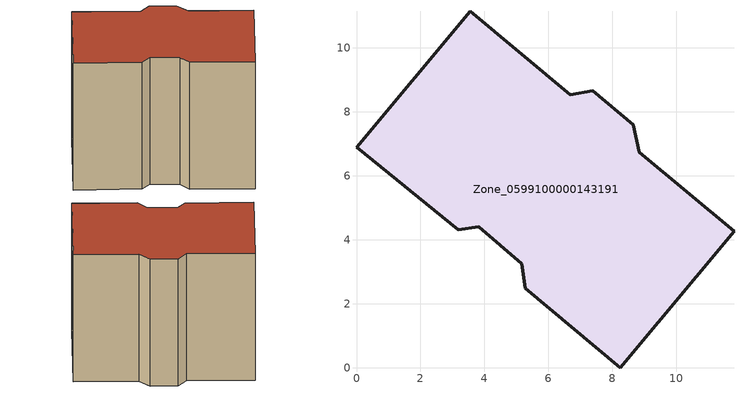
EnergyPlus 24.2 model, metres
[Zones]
Zone_0599100000143191
 floor ground (C_G): 3.82,4.4 3.18,4.31 0,6.89 3.55,11.14 6.68,8.54 7.39,8.65 8.65,7.59 8.83,6.73 11.8,4.26 8.25,0 5.27,2.48 5.17,3.25 z0
 wall outside (C_F): 6.68,8.54 3.55,11.14 0,6.89 3.18,4.31 3.82,4.4 5.17,3.25 5.27,2.48 8.25,0 11.8,4.26 8.83,6.73 8.65,7.59 7.39,8.65 6.68,8.54 z0:8.92
 roof outside (C_R): 8.65,7.59 7.39,8.65 6.68,8.54 3.55,11.14 0,6.89 3.18,4.31 3.82,4.4 5.17,3.25 5.27,2.48 8.25,0 11.8,4.26 8.83,6.73 z8.92
[BUILDING]
Pand.0599100000143191: North Axis=0; Terrain=City; Loads Convergence Tolerance Value=0.04; Temperature Convergence Tolerance Value=0.4; Solar Distribution=FullExterior; Maximum Number of Warmup Days=25; Minimum Number of Warmup Days=1
[Site:Location]
Rotterdam.The.Hague.AP_ZH_NLD Design_Conditions: Latitude=51.96; Longitude=4.45; Time Zone=1; Elevation=-4.5
[SITE:GROUNDTEMPERATURE:BUILDINGSURFACE]
18, 18, 18, 18, 18, 18, 18, 18, 18, 18, 18, 18
[MATERIAL] Thermal Absorptance=0.9; Solar Absorptance=0.7; Visible Absorptance=0.7
Name | Roughness | Thickness | Conductivity | Density | Specific Heat
G.TI.1946 | MediumSmooth | 0.15 | 1 | 540 | 1210
F.TI.1946 | Rough | 0.3 | 0.857143 | 1920 | 840
R.TI.1946 | MediumRough | 0.2 | 0.1 | 1500 | 1000
[CONSTRUCTION]
C_G: G.TI.1946
C_F: F.TI.1946
C_R: R.TI.1946
[ZONE]
Zone_0599100000143191: Type=1; Multiplier=1; Ceiling Height=Autocalculate; Volume=Autocalculate; Floor Area=autocalculate; Part of Total Floor Area=Yes
[ZONEINFILTRATION:DESIGNFLOWRATE]
Infil_Zone_0599100000143191: Zone or ZoneList or Space or SpaceList=Zone_0599100000143191; Schedule=AlwaysOn; Design Flow Rate Calculation Method=Flow/Area; Flow Rate per Floor Area=0.003; Constant Term Coefficient=1; Temperature Term Coefficient=0; Velocity Term Coefficient=0; Velocity Squared Term Coefficient=0
[HVACTEMPLATE:ZONE:IDEALLOADSAIRSYSTEM]
Zone_0599100000143191: Maximum Heating Supply Air Temperature=50; Minimum Cooling Supply Air Temperature=13; Maximum Heating Supply Air Humidity Ratio=0.0156; Minimum Cooling Supply Air Humidity Ratio=0.0077; Heating Limit=NoLimit; Cooling Limit=NoLimit; Dehumidification Control Type=ConstantSensibleHeatRatio; Cooling Sensible Heat Ratio=0.7; Dehumidification Setpoint=60; Humidification Control Type=None; Humidification Setpoint=30; Outdoor Air Method=None; Outdoor Air Flow Rate per Person=0.00944; Outdoor Air Flow Rate per Zone Floor Area=0; Outdoor Air Flow Rate per Zone=0; Demand Controlled Ventilation Type=None; Outdoor Air Economizer Type=NoEconomizer; Heat Recovery Type=None; Sensible Heat Recovery Effectiveness=0.7; Latent Heat Recovery Effectiveness=0.65
[ZONECONTROL:THERMOSTAT]
ThermostatControl_Zone_0599100000143191: Zone or ZoneList=Zone_0599100000143191; Control Type Schedule=DualSetpointControlType; Control 1=Thermostat_Zone_0599100000143191; Temperature Difference Between Cutout And Setpoint=0
[THERMOSTATSETPOINT:DUALSETPOINT]
Thermostat_Zone_0599100000143191: Heating Setpoint Temperature Schedule=HeatingSetpoint_Zone_0599100000143191; Cooling Setpoint Temperature Schedule=CoolingSetpoint_Zone_0599100000143191
[SCHEDULE:COMPACT]
HeatingSetpoint_Zone_0599100000143191: Through: 12/31, For: AllDays, Until: 24:00, 21
CoolingSetpoint_Zone_0599100000143191: Through: 12/31, For: AllDays, Until: 24:00, 24
DualSetpointControlType: Through: 12/31, For: AllDays, Until: 24:00, 4
AlwaysOn: Through: 12/31, For: AllDays, Until: 24:00, 1
